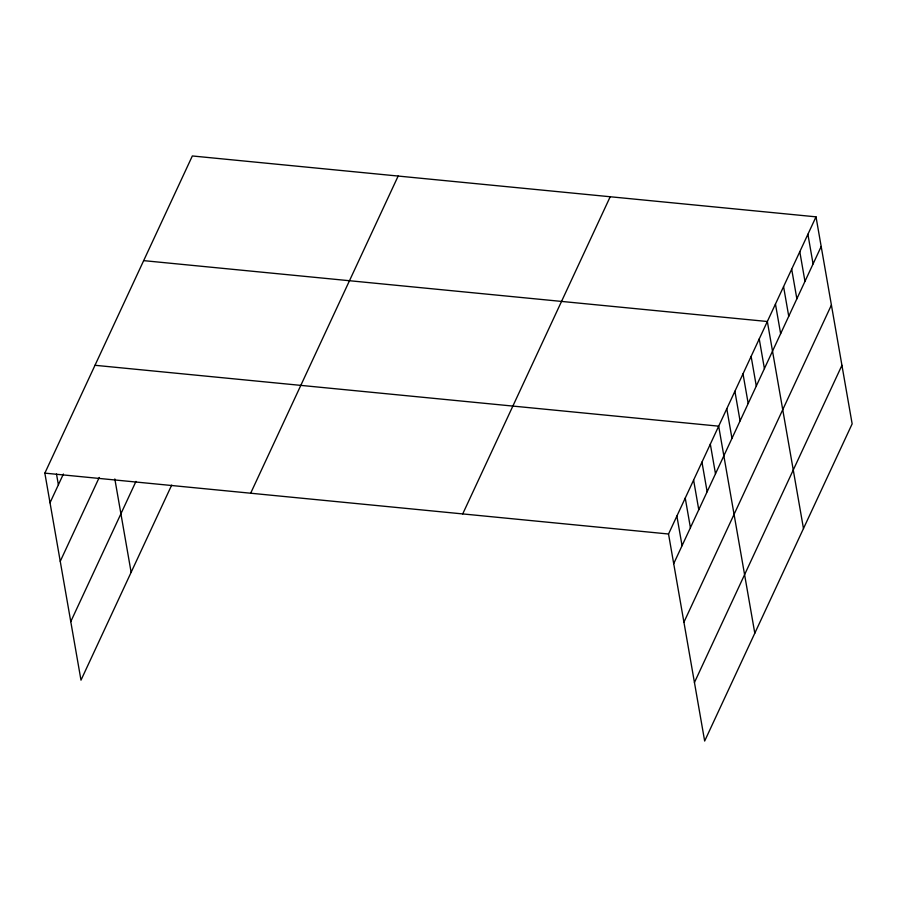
<?xml version="1.0" encoding="UTF-8"?>
<svg xmlns="http://www.w3.org/2000/svg" width="897" height="897" viewBox="0 0 897 897"><rect width="100%" height="100%" fill="white"/><g stroke="black" fill="none" stroke-linecap="round" stroke-linejoin="round"><path stroke-width="1.35" d="M171.686 485.109L80.988 680.161L44.85 473.134L192.339 155.966L816.012 216.839L852.15 423.866L704.661 741.034L668.534 534.007L816.012 216.839M50.019 502.78L63.395 474.02M60.245 561.32L99.242 477.439M70.762 621.621L135.974 481.397M250.667 493.215L398.156 176.047M462.717 513.914L610.207 196.746M673.703 563.652L821.192 246.484M683.918 622.193L831.407 305.025M694.446 682.494L841.935 365.326M143.666 260.635L767.35 321.507L803.477 528.535M94.992 365.292L718.676 426.165L754.803 633.204M44.85 473.134L668.534 534.007M807.905 234.285L813.074 263.931M799.799 251.732L804.968 281.378M791.681 269.167L796.861 298.813M783.574 286.614L788.743 316.26M775.457 304.061L780.637 333.706M759.232 338.943L764.412 368.589M751.125 356.389L756.294 386.035M743.008 373.836L748.188 403.482M734.901 391.283L740.07 420.928M726.783 408.729L731.963 438.375M710.323 444.138L715.492 473.784M701.959 462.112L707.139 491.758M693.605 480.086L698.774 509.731M685.241 498.059L690.421 527.705M676.887 516.033L682.056 545.679M114.827 478.942L131.13 572.32M56.5 474.02L58.383 484.806"/></g></svg>
